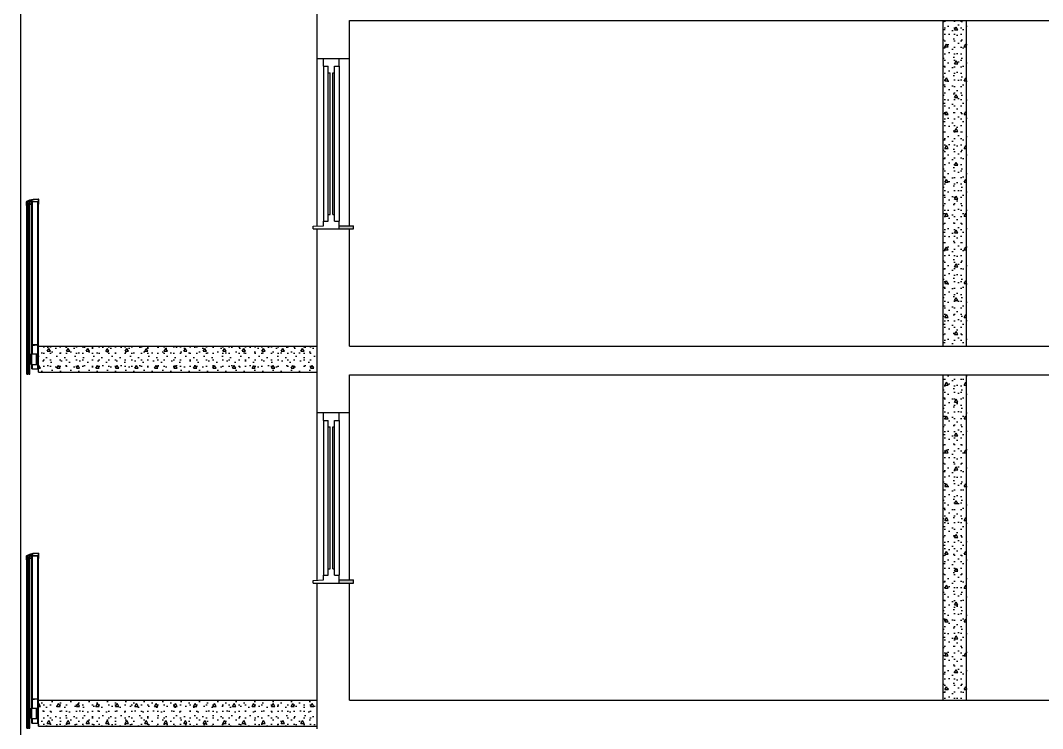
# Model space of a CAD drawing. Header units: millimetres. Extents: x 15 to 2176, y 3 to 641.
# Drawn here: x 1206.1 to 1363.3, y 307.3 to 416.1 of the extents above; entities that cross this region are included whole.
import ezdxf
from ezdxf.xclip import XClip

# ---------------------------------------------------------------- set-up
doc = ezdxf.new("R2010")
doc.units = ezdxf.units.MM
doc.header["$MEASUREMENT"] = 0
doc.header["$XCLIPFRAME"] = 0
doc.set_wipeout_variables(frame=1)
doc.linetypes.add('Wipeout_Contour', pattern=[1000, 0, -1000])
for name, color, linetype in [('A--------P-', 7, 'Continuous'), ('A-01SC-----', 7, 'Continuous'), ('A-01SC-----Ytterväggar2', 7, 'Continuous'), ('A-01SF-----', 7, 'Continuous'), ('A-01SJ-----', 1, 'Continuous'), ('A-27B------', 7, 'Continuous')]:
    doc.layers.add(name, color=color, linetype=linetype)
pattern_1 = [(0, (1499.748, 92.474), (0, 5.19615), [0.5, -2.5]), (0, (1501.248, 95.072), (0, 5.19615), [0.5, -2.5]), (60, (1499.748, 92.474), (-4.5, 2.598076), [0.5, -2.5]), (60, (1502.748, 92.474), (-4.5, 2.598076), [0.5, -2.5]), (120, (1500.248, 92.474), (4.5, 2.598076), [0.5, -2.5]), (120, (1503.248, 92.474), (4.5, 2.598076), [0.5, -2.5]), (0, (1499.7481, 92.9741), (0, 1), [0, -1, 0, -1.5]), (45, (1500.2481, 92.9741), (-0.7071068, 0.7071068), [0, -0.75, 0, -1.25])]

# ---------------------------------------------------------------- blocks, each defined once
blk = doc.blocks.new('Drawing_3_3', base_point=(1339.37, 329.56))
at = {"layer": 'A-01SC-----', "linetype": 'Continuous'}
for points in [[(1257.35, 384.07), (1257.35, 384.57), (1255.15, 384.57), (1255.15, 384.07)], [(1257.35, 329.67), (1257.35, 330.17), (1255.15, 330.17), (1255.15, 329.67)]]:
    blk.add_hatch(color=256, dxfattribs=at).paths.add_polyline_path(points)
at = {"layer": 'A-01SJ-----', "linetype": 'Continuous'}
for points in [[(1207.3, 362.27), (1207.43, 362.27), (1207.43, 387.77), (1207.3, 387.77)], [(1207.3, 307.87), (1207.43, 307.87), (1207.43, 333.37), (1207.3, 333.37)]]:
    blk.add_hatch(color=256, dxfattribs=at).paths.add_polyline_path(points)
h = blk.add_hatch(dxfattribs=at)
h.set_pattern_fill('BETONG__STD__0003', color=256, style=0, pattern_type=2)
h.set_pattern_definition(pattern_1)
h.paths.add_polyline_path([(1208.92, 362.07), (1251.75, 362.07), (1251.75, 366.07), (1208.92, 366.07)])
h = blk.add_hatch(dxfattribs=at)
h.set_pattern_fill('BETONG__STD__0003', color=256, style=0, pattern_type=2)
h.set_pattern_definition(pattern_1)
h.paths.add_polyline_path([(1208.92, 307.67), (1251.75, 307.67), (1251.75, 311.67), (1208.92, 311.67)])
at = {"layer": 'A-27B------', "linetype": 'Continuous'}
h = blk.add_hatch(dxfattribs=at)
h.set_pattern_fill('BETONG__STD__0003', color=256, style=0, pattern_type=2)
h.set_pattern_definition(pattern_1)
h.paths.add_polyline_path([(1348.01, 366.07), (1351.61, 366.07), (1351.61, 416.07), (1348.01, 416.07)])
h = blk.add_hatch(dxfattribs=at)
h.set_pattern_fill('BETONG__STD__0003', color=256, style=0, pattern_type=2)
h.set_pattern_definition(pattern_1)
h.paths.add_polyline_path([(1348.01, 311.67), (1351.61, 311.67), (1351.61, 361.67), (1348.01, 361.67)])
at = {"layer": 'A-01SC-----'}
for p, q in [((1251.75, 410.27), (1251.75, 416.07)), ((1256.75, 410.27), (1256.75, 416.07)), ((1251.75, 384.52), (1251.75, 410.27)), ((1251.75, 410.27), (1252.75, 410.27)), ((1252.75, 410.27), (1254.15, 410.27)), ((1252.75, 410.27), (1256.75, 410.27)), ((1254.15, 410.27), (1255.15, 410.27)), ((1256.75, 384.57), (1256.75, 410.27)), ((1251.15, 384.07), (1251.15, 384.49)), ((1251.15, 384.07), (1252.75, 384.07)), ((1251.75, 366.07), (1251.75, 384.07)), ((1251.75, 384.07), (1252.75, 384.07)), ((1252.75, 384.07), (1254.15, 384.07)), ((1252.75, 384.07), (1256.75, 384.07)), ((1254.15, 384.07), (1255.15, 384.07)), ((1255.15, 384.07), (1257.35, 384.07)), ((1256.75, 366.07), (1256.75, 384.07)), ((1257.35, 384.07), (1257.35, 384.57)), ((1251.75, 355.87), (1251.75, 361.67)), ((1256.75, 355.87), (1256.75, 361.67)), ((1251.75, 330.12), (1251.75, 355.87)), ((1251.75, 355.87), (1252.75, 355.87)), ((1252.75, 355.87), (1254.15, 355.87)), ((1252.75, 355.87), (1256.75, 355.87)), ((1254.15, 355.87), (1255.15, 355.87)), ((1256.75, 330.17), (1256.75, 355.87)), ((1251.15, 329.67), (1251.15, 330.09)), ((1257.35, 329.67), (1257.35, 330.17)), ((1251.15, 329.67), (1252.75, 329.67)), ((1251.75, 311.67), (1251.75, 329.67)), ((1251.75, 329.67), (1252.75, 329.67)), ((1252.75, 329.67), (1254.15, 329.67)), ((1252.75, 329.67), (1256.75, 329.67)), ((1254.15, 329.67), (1255.15, 329.67)), ((1255.15, 329.67), (1257.35, 329.67)), ((1256.75, 311.67), (1256.75, 329.67))]:
    blk.add_line(p, q, dxfattribs=at)
at = {"layer": 'A-01SC-----Ytterväggar2'}
for p, q in [((1206.15, 420.47), (1206.15, 366.07)), ((1206.15, 366.07), (1206.15, 311.67)), ((1206.15, 311.67), (1206.15, 257.27))]:
    blk.add_line(p, q, dxfattribs=at)
at = {"layer": 'A-01SF-----'}
for p, q in [((1251.75, 416.07), (1251.75, 420.47)), ((1256.75, 416.07), (1366.48, 416.07)), ((1251.75, 361.67), (1251.75, 366.07)), ((1256.75, 366.07), (1366.48, 366.07)), ((1256.75, 361.67), (1366.48, 361.67)), ((1251.75, 307.27), (1251.75, 311.67)), ((1256.75, 311.67), (1366.48, 311.67))]:
    blk.add_line(p, q, dxfattribs=at)
at = {"layer": 'A-01SJ-----'}
for p, q in [((1207.08, 388.24), (1207.13, 388.33)), ((1207.08, 387.67), (1207.08, 388.24)), ((1207.11, 388.26), (1207.12, 388.27)), ((1207.11, 388.23), (1207.11, 388.26)), ((1207.11, 388.23), (1207.13, 388.26)), ((1207.12, 388.27), (1207.12, 388.27)), ((1207.12, 388.27), (1207.15, 388.27)), ((1207.13, 388.33), (1207.61, 388.52)), ((1207.13, 388.26), (1207.15, 388.27)), ((1207.14, 388.23), (1207.15, 388.24)), ((1207.14, 387.61), (1207.14, 388.23)), ((1207.15, 388.24), (1207.15, 388.24)), ((1207.15, 388.24), (1207.21, 388.24)), ((1207.2, 388.32), (1207.21, 388.33)), ((1207.2, 388.31), (1207.2, 388.32)), ((1207.21, 388.31), (1207.2, 388.31)), ((1207.21, 388.33), (1207.89, 388.56)), ((1207.21, 388.31), (1207.86, 388.31)), ((1207.21, 388.24), (1207.21, 388.24)), ((1207.22, 388.23), (1207.22, 388.24)), ((1207.22, 387.99), (1207.22, 388.23)), ((1207.25, 388.23), (1207.26, 388.24)), ((1207.25, 388.02), (1207.25, 388.23)), ((1207.26, 388.24), (1207.26, 388.24)), ((1207.26, 388.24), (1207.27, 388.24)), ((1207.27, 388.27), (1207.46, 388.27)), ((1207.28, 388.27), (1207.27, 388.27)), ((1207.27, 388.24), (1207.28, 388.25)), ((1207.28, 388.26), (1207.28, 388.27)), ((1207.28, 388.25), (1207.28, 388.26)), ((1207.28, 388.25), (1207.28, 388.25)), ((1207.45, 388.27), (1207.46, 388.27)), ((1207.45, 388.26), (1207.45, 388.27)), ((1207.45, 388.25), (1207.45, 388.26)), ((1207.45, 388.25), (1207.45, 388.25)), ((1207.46, 388.24), (1207.45, 388.25)), ((1207.45, 388.25), (1207.46, 388.24)), ((1207.47, 388.23), (1207.47, 388.24)), ((1207.47, 388.02), (1207.47, 388.23)), ((1207.5, 388.23), (1207.51, 388.24)), ((1207.5, 387.99), (1207.5, 388.23)), ((1207.51, 388.24), (1207.51, 388.24)), ((1207.51, 388.24), (1207.57, 388.24)), ((1207.57, 388.27), (1207.85, 388.27)), ((1207.6, 388.26), (1207.57, 388.27)), ((1207.57, 388.24), (1207.57, 388.24)), ((1207.58, 388.23), (1207.58, 388.24)), ((1207.58, 387.61), (1207.58, 388.23)), ((1207.61, 388.23), (1207.6, 388.26)), ((1207.61, 388.52), (1208.11, 388.64)), ((1207.61, 387.61), (1207.61, 388.23)), ((1207.87, 388.27), (1207.85, 388.27)), ((1207.86, 388.31), (1207.88, 388.32)), ((1207.87, 388.25), (1207.87, 388.27)), ((1207.87, 387.92), (1207.87, 388.25)), ((1207.88, 388.43), (1207.89, 388.45)), ((1207.88, 388.33), (1207.88, 388.43)), ((1207.88, 388.32), (1207.88, 388.33)), ((1207.89, 388.56), (1208.62, 388.64)), ((1207.89, 388.45), (1207.9, 388.45)), ((1207.9, 388.45), (1207.97, 388.45)), ((1207.91, 388.26), (1207.91, 388.27)), ((1207.91, 388.27), (1207.92, 388.27)), ((1207.91, 388.27), (1207.94, 388.27)), ((1207.91, 366.31), (1207.91, 388.27)), ((1207.91, 387.91), (1207.91, 388.26)), ((1207.92, 388.41), (1207.93, 388.42)), ((1207.92, 388.32), (1207.92, 388.41)), ((1207.92, 388.41), (1207.92, 388.41)), ((1207.92, 388.31), (1207.92, 388.32)), ((1207.93, 388.31), (1207.92, 388.31)), ((1207.92, 388.27), (1208.91, 388.27)), ((1207.93, 388.42), (1207.97, 388.42)), ((1207.93, 388.31), (1208.92, 388.31)), ((1207.94, 388.27), (1207.99, 388.27)), ((1207.98, 388.45), (1207.97, 388.45)), ((1207.97, 388.42), (1207.98, 388.42)), ((1207.98, 388.44), (1207.98, 388.45)), ((1207.98, 388.43), (1207.98, 388.44)), ((1207.98, 388.42), (1207.98, 388.43)), ((1207.99, 388.27), (1208.83, 388.27)), ((1207.99, 366.31), (1207.99, 388.27)), ((1208.11, 388.64), (1208.62, 388.67)), ((1208.62, 388.67), (1208.92, 388.67)), ((1208.62, 388.64), (1208.9, 388.64)), ((1208.83, 388.27), (1208.89, 388.27)), ((1208.83, 366.31), (1208.83, 388.27)), ((1208.89, 388.27), (1208.91, 388.27)), ((1208.91, 388.63), (1208.9, 388.64)), ((1208.92, 388.62), (1208.91, 388.63)), ((1208.91, 388.27), (1208.91, 388.27)), ((1208.91, 366.31), (1208.91, 388.27)), ((1208.94, 388.66), (1208.92, 388.67)), ((1208.92, 388.31), (1208.92, 388.62)), ((1208.92, 388.26), (1208.92, 388.27)), ((1208.92, 387.87), (1208.92, 388.26)), ((1208.96, 388.63), (1208.94, 388.66)), ((1208.96, 387.88), (1208.96, 388.63)), ((1207.08, 387.66), (1207.08, 387.67)), ((1207.1, 387.66), (1207.08, 387.66)), ((1207.1, 387.66), (1207.11, 387.66)), ((1207.11, 387.66), (1207.11, 387.67)), ((1207.11, 387.61), (1207.11, 387.67)), ((1207.13, 387.59), (1207.11, 387.61)), ((1207.11, 387.57), (1207.13, 387.57)), ((1207.11, 362.47), (1207.11, 387.57)), ((1207.15, 387.57), (1207.13, 387.59)), ((1207.13, 387.57), (1207.15, 387.57)), ((1207.15, 387.61), (1207.14, 387.61)), ((1207.15, 387.6), (1207.15, 387.61)), ((1207.15, 387.6), (1207.21, 387.6)), ((1207.15, 387.57), (1207.27, 387.57)), ((1207.15, 362.47), (1207.15, 387.57)), ((1207.21, 387.6), (1207.22, 387.61)), ((1207.23, 387.99), (1207.22, 387.99)), ((1207.22, 387.85), (1207.23, 387.86)), ((1207.22, 387.61), (1207.22, 387.85)), ((1207.22, 387.61), (1207.22, 387.61)), ((1207.23, 387.98), (1207.23, 387.99)), ((1207.23, 387.99), (1207.27, 387.98)), ((1207.23, 387.86), (1207.27, 387.86)), ((1207.23, 387.86), (1207.23, 387.86)), ((1207.26, 388.02), (1207.25, 388.02)), ((1207.25, 387.82), (1207.26, 387.83)), ((1207.25, 387.61), (1207.25, 387.82)), ((1207.26, 387.61), (1207.25, 387.61)), ((1207.26, 388.01), (1207.26, 388.02)), ((1207.26, 388.01), (1207.46, 388.01)), ((1207.26, 387.83), (1207.26, 387.83)), ((1207.26, 387.83), (1207.46, 387.83)), ((1207.27, 387.6), (1207.26, 387.61)), ((1207.28, 387.98), (1207.27, 387.98)), ((1207.27, 387.86), (1207.28, 387.87)), ((1207.28, 387.6), (1207.27, 387.6)), ((1207.27, 387.57), (1207.28, 387.58)), ((1207.27, 387.57), (1207.28, 387.57)), ((1207.27, 362.47), (1207.27, 387.57)), ((1207.29, 387.97), (1207.28, 387.98)), ((1207.28, 387.87), (1207.29, 387.88)), ((1207.28, 387.59), (1207.28, 387.6)), ((1207.28, 387.58), (1207.28, 387.59)), ((1207.28, 387.58), (1207.28, 387.58)), ((1207.28, 387.57), (1207.28, 387.57)), ((1207.28, 387.57), (1207.3, 387.57)), ((1207.28, 362.47), (1207.28, 387.57)), ((1207.29, 387.96), (1207.29, 387.97)), ((1207.29, 387.89), (1207.29, 387.96)), ((1207.29, 387.88), (1207.29, 387.89)), ((1207.3, 387.77), (1207.43, 387.77)), ((1207.3, 362.27), (1207.3, 387.77)), ((1207.33, 387.93), (1207.34, 387.96)), ((1207.33, 387.93), (1207.33, 387.93)), ((1207.33, 387.92), (1207.33, 387.93)), ((1207.34, 387.89), (1207.33, 387.92)), ((1207.33, 387.92), (1207.33, 387.92)), ((1207.33, 387.92), (1207.33, 387.92)), ((1207.34, 387.96), (1207.38, 387.96)), ((1207.38, 387.89), (1207.34, 387.89)), ((1207.38, 387.96), (1207.38, 387.96)), ((1207.38, 387.96), (1207.38, 387.96)), ((1207.38, 387.96), (1207.38, 387.95)), ((1207.38, 387.95), (1207.39, 387.95)), ((1207.39, 387.9), (1207.38, 387.89)), ((1207.38, 387.89), (1207.38, 387.89)), ((1207.41, 387.95), (1207.39, 387.95)), ((1207.39, 387.89), (1207.41, 387.9)), ((1207.39, 387.89), (1207.39, 387.9)), ((1207.41, 387.95), (1207.42, 387.96)), ((1207.42, 387.89), (1207.41, 387.9)), ((1207.42, 387.97), (1207.43, 387.98)), ((1207.42, 387.96), (1207.42, 387.97)), ((1207.42, 387.88), (1207.42, 387.89)), ((1207.43, 387.87), (1207.42, 387.88)), ((1207.43, 387.98), (1207.43, 387.98)), ((1207.43, 387.98), (1207.49, 387.98)), ((1207.43, 387.86), (1207.43, 387.87)), ((1207.43, 387.86), (1207.49, 387.86)), ((1207.43, 362.27), (1207.43, 387.77)), ((1207.43, 387.57), (1207.45, 387.57)), ((1207.45, 387.6), (1207.46, 387.6)), ((1207.45, 387.59), (1207.45, 387.6)), ((1207.45, 387.58), (1207.45, 387.59)), ((1207.45, 387.58), (1207.45, 387.58)), ((1207.46, 387.57), (1207.45, 387.58)), ((1207.45, 387.58), (1207.57, 387.57)), ((1207.45, 387.57), (1207.45, 387.57)), ((1207.45, 387.57), (1207.46, 387.57)), ((1207.45, 362.47), (1207.45, 387.57)), ((1207.46, 388.01), (1207.47, 388.02)), ((1207.46, 387.83), (1207.46, 387.83)), ((1207.46, 387.6), (1207.47, 387.61)), ((1207.46, 387.6), (1207.46, 387.6)), ((1207.46, 362.47), (1207.46, 387.57)), ((1207.47, 388.02), (1207.47, 388.02)), ((1207.47, 387.82), (1207.47, 387.83)), ((1207.47, 387.61), (1207.47, 387.82)), ((1207.47, 387.61), (1207.47, 387.61)), ((1207.49, 387.98), (1207.5, 387.99)), ((1207.5, 387.86), (1207.49, 387.86)), ((1207.5, 387.99), (1207.5, 387.99)), ((1207.5, 387.85), (1207.5, 387.86)), ((1207.5, 387.61), (1207.5, 387.85)), ((1207.51, 387.61), (1207.5, 387.61)), ((1207.51, 387.6), (1207.51, 387.61)), ((1207.51, 387.6), (1207.57, 387.6)), ((1207.57, 387.6), (1207.58, 387.61)), ((1207.57, 387.57), (1207.6, 387.59)), ((1207.57, 387.57), (1207.6, 387.57)), ((1207.57, 362.47), (1207.57, 387.57)), ((1207.58, 387.61), (1207.58, 387.61)), ((1207.6, 387.59), (1207.61, 387.61)), ((1207.6, 387.57), (1207.61, 387.57)), ((1207.61, 362.47), (1207.61, 387.57)), ((1207.62, 387.9), (1207.63, 387.9)), ((1207.62, 387.88), (1207.62, 387.9)), ((1207.63, 387.88), (1207.62, 387.88)), ((1207.63, 387.91), (1207.86, 387.91)), ((1207.63, 387.9), (1207.63, 387.91)), ((1207.63, 387.87), (1207.63, 387.88)), ((1207.63, 387.88), (1207.87, 387.87)), ((1207.86, 387.91), (1207.87, 387.91)), ((1207.87, 387.91), (1207.87, 387.92)), ((1207.87, 387.87), (1207.9, 387.89)), ((1207.9, 387.89), (1207.91, 387.91)), ((1208.92, 387.87), (1208.95, 387.87)), ((1208.95, 387.87), (1208.95, 387.88)), ((1208.95, 387.88), (1208.96, 387.88)), ((1207.91, 366.27), (1207.89, 366.27)), ((1207.89, 366.27), (1207.91, 366.27)), ((1207.91, 366.31), (1208.91, 366.31)), ((1207.91, 366.27), (1207.91, 366.31)), ((1207.91, 366.25), (1207.91, 366.27)), ((1207.91, 366.22), (1207.91, 366.25)), ((1207.91, 366.22), (1207.92, 366.23)), ((1207.91, 364.87), (1207.91, 366.22)), ((1207.92, 366.23), (1207.92, 366.23)), ((1207.92, 366.23), (1208.3, 366.23)), ((1207.99, 364.87), (1207.99, 366.23)), ((1208.3, 366.27), (1208.87, 366.27)), ((1208.31, 366.27), (1208.3, 366.27)), ((1208.3, 366.23), (1208.3, 366.23)), ((1208.3, 366.23), (1208.3, 366.23)), ((1208.3, 366.23), (1208.3, 366.23)), ((1208.3, 366.23), (1208.31, 366.23)), ((1208.31, 366.26), (1208.31, 366.27)), ((1208.31, 366.23), (1208.31, 366.26)), ((1208.31, 366.23), (1208.31, 366.23)), ((1208.31, 366.23), (1208.31, 366.23)), ((1208.83, 364.87), (1208.83, 366.27)), ((1208.87, 365.81), (1208.87, 366.27)), ((1208.91, 365.81), (1208.91, 366.31)), ((1207.79, 364.87), (1207.82, 364.87)), ((1207.79, 363.27), (1207.79, 364.87)), ((1207.82, 364.87), (1207.89, 364.87)), ((1207.89, 364.87), (1208.63, 364.87)), ((1207.89, 363.27), (1207.89, 364.87)), ((1208.63, 364.87), (1208.68, 364.87)), ((1208.63, 363.27), (1208.63, 364.87)), ((1208.68, 364.87), (1208.69, 364.87)), ((1208.69, 364.87), (1208.71, 364.87)), ((1208.69, 363.27), (1208.69, 364.87)), ((1208.71, 364.87), (1208.75, 364.87)), ((1208.75, 364.87), (1208.85, 364.87)), ((1208.75, 363.27), (1208.75, 364.87)), ((1208.85, 364.87), (1208.87, 364.87)), ((1208.85, 363.27), (1208.85, 364.87)), ((1208.87, 365.81), (1208.91, 365.81)), ((1208.87, 364.87), (1208.87, 364.87)), ((1208.87, 363.27), (1208.87, 364.87)), ((1208.91, 362.57), (1208.91, 365.81)), ((1208.92, 366.07), (1251.75, 366.07)), ((1208.92, 362.07), (1208.92, 366.07)), ((1251.75, 362.07), (1251.75, 366.07)), ((1207.79, 363.27), (1207.82, 363.27)), ((1207.82, 363.27), (1207.89, 363.27)), ((1207.89, 363.27), (1208.63, 363.27)), ((1207.91, 362.57), (1207.91, 363.27)), ((1207.99, 362.57), (1207.99, 363.27)), ((1208.63, 363.27), (1208.68, 363.27)), ((1208.68, 363.27), (1208.69, 363.27)), ((1208.69, 363.27), (1208.71, 363.27)), ((1208.71, 363.27), (1208.75, 363.27)), ((1208.75, 363.27), (1208.85, 363.27)), ((1208.83, 362.57), (1208.83, 363.27)), ((1208.85, 363.27), (1208.87, 363.27)), ((1208.87, 363.27), (1208.87, 363.27)), ((1207.11, 362.47), (1207.13, 362.47)), ((1207.11, 362.43), (1207.13, 362.46)), ((1207.11, 361.87), (1207.11, 362.43)), ((1207.11, 361.81), (1207.11, 361.87)), ((1207.13, 361.79), (1207.11, 361.81)), ((1207.13, 362.46), (1207.15, 362.47)), ((1207.13, 362.47), (1207.15, 362.47)), ((1207.15, 361.77), (1207.13, 361.79)), ((1207.14, 362.43), (1207.15, 362.44)), ((1207.14, 361.81), (1207.14, 362.43)), ((1207.15, 361.81), (1207.14, 361.81)), ((1207.15, 362.47), (1207.27, 362.47)), ((1207.15, 362.44), (1207.15, 362.44)), ((1207.15, 362.44), (1207.21, 362.44)), ((1207.15, 361.8), (1207.15, 361.81)), ((1207.15, 361.8), (1207.21, 361.8)), ((1207.15, 361.77), (1207.27, 361.77)), ((1207.21, 362.44), (1207.21, 362.44)), ((1207.21, 361.8), (1207.22, 361.81)), ((1207.22, 362.43), (1207.22, 362.44)), ((1207.22, 362.19), (1207.22, 362.43)), ((1207.23, 362.19), (1207.22, 362.19)), ((1207.22, 362.05), (1207.23, 362.06)), ((1207.22, 361.81), (1207.22, 362.05)), ((1207.22, 361.81), (1207.22, 361.81)), ((1207.23, 362.18), (1207.23, 362.19)), ((1207.23, 362.19), (1207.27, 362.18)), ((1207.23, 362.06), (1207.27, 362.06)), ((1207.23, 362.06), (1207.23, 362.06)), ((1207.25, 362.43), (1207.26, 362.44)), ((1207.25, 362.22), (1207.25, 362.43)), ((1207.26, 362.22), (1207.25, 362.22)), ((1207.25, 362.02), (1207.26, 362.03)), ((1207.25, 361.81), (1207.25, 362.02)), ((1207.26, 361.81), (1207.25, 361.81)), ((1207.26, 362.44), (1207.26, 362.44)), ((1207.26, 362.44), (1207.27, 362.44)), ((1207.26, 362.21), (1207.26, 362.22)), ((1207.26, 362.21), (1207.46, 362.21)), ((1207.26, 362.03), (1207.26, 362.03)), ((1207.26, 362.03), (1207.46, 362.03)), ((1207.27, 361.8), (1207.26, 361.81)), ((1207.28, 362.47), (1207.27, 362.47)), ((1207.27, 362.47), (1207.28, 362.47)), ((1207.27, 362.44), (1207.28, 362.45)), ((1207.28, 362.18), (1207.27, 362.18)), ((1207.27, 362.06), (1207.28, 362.07)), ((1207.28, 361.8), (1207.27, 361.8)), ((1207.27, 361.77), (1207.28, 361.78)), ((1207.28, 362.46), (1207.28, 362.47)), ((1207.28, 362.47), (1207.28, 362.47)), ((1207.28, 362.47), (1207.3, 362.47)), ((1207.28, 362.45), (1207.28, 362.46)), ((1207.28, 362.45), (1207.28, 362.45)), ((1207.29, 362.17), (1207.28, 362.18)), ((1207.28, 362.07), (1207.29, 362.08)), ((1207.28, 361.79), (1207.28, 361.8)), ((1207.28, 361.78), (1207.28, 361.78)), ((1207.29, 362.16), (1207.29, 362.17)), ((1207.29, 362.09), (1207.29, 362.16)), ((1207.29, 362.08), (1207.29, 362.09)), ((1207.3, 362.27), (1207.43, 362.27)), ((1207.33, 362.13), (1207.34, 362.16)), ((1207.33, 362.12), (1207.33, 362.13)), ((1207.33, 362.13), (1207.33, 362.13)), ((1207.34, 362.09), (1207.33, 362.12)), ((1207.33, 362.12), (1207.33, 362.12)), ((1207.33, 362.12), (1207.33, 362.12)), ((1207.34, 362.16), (1207.38, 362.16)), ((1207.38, 362.09), (1207.34, 362.09)), ((1207.38, 362.16), (1207.38, 362.16)), ((1207.38, 362.16), (1207.38, 362.16)), ((1207.38, 362.16), (1207.38, 362.15)), ((1207.38, 362.15), (1207.39, 362.15)), ((1207.39, 362.1), (1207.38, 362.09)), ((1207.38, 362.09), (1207.38, 362.09)), ((1207.41, 362.15), (1207.39, 362.15)), ((1207.39, 362.09), (1207.41, 362.1)), ((1207.39, 362.09), (1207.39, 362.1)), ((1207.41, 362.15), (1207.42, 362.16)), ((1207.42, 362.09), (1207.41, 362.1)), ((1207.42, 362.17), (1207.43, 362.18)), ((1207.42, 362.16), (1207.42, 362.17)), ((1207.42, 362.08), (1207.42, 362.09)), ((1207.43, 362.07), (1207.42, 362.08)), ((1207.43, 362.47), (1207.45, 362.47)), ((1207.43, 362.18), (1207.43, 362.18)), ((1207.43, 362.18), (1207.49, 362.18)), ((1207.43, 362.06), (1207.43, 362.07)), ((1207.43, 362.06), (1207.49, 362.06)), ((1207.45, 362.47), (1207.46, 362.47)), ((1207.45, 362.46), (1207.45, 362.47)), ((1207.45, 362.47), (1207.45, 362.47)), ((1207.45, 362.47), (1207.46, 362.47)), ((1207.45, 362.45), (1207.45, 362.46)), ((1207.45, 362.45), (1207.45, 362.45)), ((1207.46, 362.44), (1207.45, 362.45)), ((1207.45, 362.45), (1207.46, 362.44)), ((1207.45, 361.8), (1207.46, 361.8)), ((1207.45, 361.79), (1207.45, 361.8)), ((1207.45, 361.78), (1207.45, 361.78)), ((1207.46, 361.77), (1207.45, 361.78)), ((1207.45, 361.78), (1207.57, 361.77)), ((1207.46, 362.47), (1207.57, 362.47)), ((1207.46, 362.21), (1207.47, 362.22)), ((1207.46, 362.03), (1207.46, 362.03)), ((1207.46, 361.8), (1207.47, 361.81)), ((1207.46, 361.8), (1207.46, 361.8)), ((1207.47, 362.43), (1207.47, 362.44)), ((1207.47, 362.22), (1207.47, 362.43)), ((1207.47, 362.22), (1207.47, 362.22)), ((1207.47, 362.02), (1207.47, 362.03)), ((1207.47, 361.81), (1207.47, 362.02)), ((1207.47, 361.81), (1207.47, 361.81)), ((1207.49, 362.18), (1207.5, 362.19)), ((1207.5, 362.06), (1207.49, 362.06)), ((1207.5, 362.43), (1207.51, 362.44)), ((1207.5, 362.19), (1207.5, 362.43)), ((1207.5, 362.19), (1207.5, 362.19)), ((1207.5, 362.05), (1207.5, 362.06)), ((1207.5, 361.81), (1207.5, 362.05)), ((1207.51, 361.81), (1207.5, 361.81)), ((1207.51, 362.44), (1207.51, 362.44)), ((1207.51, 362.44), (1207.57, 362.44)), ((1207.51, 361.8), (1207.51, 361.81)), ((1207.51, 361.8), (1207.57, 361.8)), ((1207.6, 362.46), (1207.57, 362.47)), ((1207.57, 362.47), (1207.6, 362.47)), ((1207.58, 362.44), (1207.57, 362.44)), ((1207.57, 361.8), (1207.58, 361.81)), ((1207.57, 361.77), (1207.6, 361.79)), ((1207.58, 362.43), (1207.58, 362.44)), ((1207.58, 361.81), (1207.58, 362.43)), ((1207.58, 361.81), (1207.58, 361.81)), ((1207.6, 362.47), (1207.61, 362.47)), ((1207.61, 362.43), (1207.6, 362.46)), ((1207.6, 361.79), (1207.61, 361.81)), ((1207.61, 361.81), (1207.61, 362.43)), ((1207.91, 362.57), (1207.94, 362.57)), ((1207.94, 362.57), (1207.99, 362.57)), ((1207.99, 362.57), (1208.83, 362.57)), ((1208.83, 362.57), (1208.89, 362.57)), ((1208.89, 362.57), (1208.91, 362.57)), ((1208.92, 362.07), (1251.75, 362.07)), ((1207.08, 333.84), (1207.13, 333.93)), ((1207.08, 333.27), (1207.08, 333.84)), ((1207.08, 333.26), (1207.08, 333.27)), ((1207.1, 333.26), (1207.08, 333.26)), ((1207.1, 333.26), (1207.11, 333.26)), ((1207.11, 333.86), (1207.12, 333.87)), ((1207.11, 333.83), (1207.11, 333.86)), ((1207.11, 333.83), (1207.13, 333.86)), ((1207.11, 333.26), (1207.11, 333.27)), ((1207.11, 333.21), (1207.11, 333.27)), ((1207.13, 333.19), (1207.11, 333.21)), ((1207.11, 333.17), (1207.13, 333.17)), ((1207.11, 308.07), (1207.11, 333.17)), ((1207.12, 333.87), (1207.12, 333.87)), ((1207.12, 333.87), (1207.15, 333.87)), ((1207.13, 333.93), (1207.61, 334.12)), ((1207.13, 333.86), (1207.15, 333.87)), ((1207.15, 333.17), (1207.13, 333.19)), ((1207.13, 333.17), (1207.15, 333.17)), ((1207.14, 333.83), (1207.15, 333.84)), ((1207.14, 333.21), (1207.14, 333.83)), ((1207.15, 333.21), (1207.14, 333.21)), ((1207.15, 333.84), (1207.15, 333.84)), ((1207.15, 333.84), (1207.21, 333.84)), ((1207.15, 333.2), (1207.15, 333.21)), ((1207.15, 333.2), (1207.21, 333.2)), ((1207.15, 333.17), (1207.27, 333.17)), ((1207.15, 308.07), (1207.15, 333.17)), ((1207.2, 333.92), (1207.21, 333.93)), ((1207.2, 333.91), (1207.2, 333.92)), ((1207.21, 333.91), (1207.2, 333.91)), ((1207.21, 333.93), (1207.89, 334.16)), ((1207.21, 333.91), (1207.86, 333.91)), ((1207.21, 333.84), (1207.21, 333.84)), ((1207.21, 333.2), (1207.22, 333.21)), ((1207.22, 333.83), (1207.22, 333.84)), ((1207.22, 333.59), (1207.22, 333.83)), ((1207.23, 333.59), (1207.22, 333.59)), ((1207.22, 333.45), (1207.23, 333.46)), ((1207.22, 333.21), (1207.22, 333.45)), ((1207.22, 333.21), (1207.22, 333.21)), ((1207.23, 333.58), (1207.23, 333.59)), ((1207.23, 333.59), (1207.27, 333.58)), ((1207.23, 333.46), (1207.27, 333.46)), ((1207.23, 333.46), (1207.23, 333.46)), ((1207.25, 333.83), (1207.26, 333.84)), ((1207.25, 333.62), (1207.25, 333.83)), ((1207.26, 333.62), (1207.25, 333.62)), ((1207.25, 333.42), (1207.26, 333.43)), ((1207.25, 333.21), (1207.25, 333.42)), ((1207.26, 333.21), (1207.25, 333.21)), ((1207.26, 333.84), (1207.26, 333.84)), ((1207.26, 333.84), (1207.27, 333.84)), ((1207.26, 333.61), (1207.26, 333.62)), ((1207.26, 333.61), (1207.46, 333.61)), ((1207.26, 333.43), (1207.26, 333.43)), ((1207.26, 333.43), (1207.46, 333.43)), ((1207.27, 333.2), (1207.26, 333.21)), ((1207.27, 333.87), (1207.46, 333.87)), ((1207.28, 333.87), (1207.27, 333.87)), ((1207.27, 333.84), (1207.28, 333.85)), ((1207.28, 333.58), (1207.27, 333.58)), ((1207.27, 333.46), (1207.28, 333.47)), ((1207.28, 333.2), (1207.27, 333.2)), ((1207.27, 333.17), (1207.28, 333.18)), ((1207.27, 333.17), (1207.28, 333.17)), ((1207.27, 308.07), (1207.27, 333.17)), ((1207.28, 333.86), (1207.28, 333.87)), ((1207.28, 333.85), (1207.28, 333.86)), ((1207.28, 333.85), (1207.28, 333.85)), ((1207.29, 333.57), (1207.28, 333.58)), ((1207.28, 333.47), (1207.29, 333.48)), ((1207.28, 333.19), (1207.28, 333.2)), ((1207.28, 333.18), (1207.28, 333.19)), ((1207.28, 333.18), (1207.28, 333.18)), ((1207.28, 333.17), (1207.28, 333.17)), ((1207.28, 333.17), (1207.3, 333.17)), ((1207.28, 308.07), (1207.28, 333.17)), ((1207.29, 333.56), (1207.29, 333.57)), ((1207.29, 333.49), (1207.29, 333.56)), ((1207.29, 333.48), (1207.29, 333.49)), ((1207.3, 333.37), (1207.43, 333.37)), ((1207.3, 307.87), (1207.3, 333.37)), ((1207.33, 333.53), (1207.34, 333.56)), ((1207.33, 333.53), (1207.33, 333.53)), ((1207.33, 333.52), (1207.33, 333.53)), ((1207.34, 333.49), (1207.33, 333.52)), ((1207.33, 333.52), (1207.33, 333.52)), ((1207.33, 333.52), (1207.33, 333.52)), ((1207.34, 333.56), (1207.38, 333.56)), ((1207.38, 333.49), (1207.34, 333.49)), ((1207.38, 333.56), (1207.38, 333.56)), ((1207.38, 333.56), (1207.38, 333.56)), ((1207.38, 333.56), (1207.38, 333.55)), ((1207.38, 333.55), (1207.39, 333.55)), ((1207.39, 333.5), (1207.38, 333.49)), ((1207.38, 333.49), (1207.38, 333.49)), ((1207.41, 333.55), (1207.39, 333.55)), ((1207.39, 333.49), (1207.41, 333.5)), ((1207.39, 333.49), (1207.39, 333.5)), ((1207.41, 333.55), (1207.42, 333.56)), ((1207.42, 333.49), (1207.41, 333.5)), ((1207.42, 333.57), (1207.43, 333.58)), ((1207.42, 333.56), (1207.42, 333.57)), ((1207.42, 333.48), (1207.42, 333.49)), ((1207.43, 333.47), (1207.42, 333.48)), ((1207.43, 333.58), (1207.43, 333.58)), ((1207.43, 333.58), (1207.49, 333.58)), ((1207.43, 333.46), (1207.43, 333.47)), ((1207.43, 333.46), (1207.49, 333.46)), ((1207.43, 307.87), (1207.43, 333.37)), ((1207.43, 333.17), (1207.45, 333.17)), ((1207.45, 333.87), (1207.46, 333.87)), ((1207.45, 333.86), (1207.45, 333.87)), ((1207.45, 333.85), (1207.45, 333.86)), ((1207.45, 333.85), (1207.45, 333.85)), ((1207.46, 333.84), (1207.45, 333.85)), ((1207.45, 333.85), (1207.46, 333.84)), ((1207.45, 333.2), (1207.46, 333.2)), ((1207.45, 333.19), (1207.45, 333.2)), ((1207.45, 333.18), (1207.45, 333.19)), ((1207.45, 333.18), (1207.45, 333.18)), ((1207.46, 333.17), (1207.45, 333.18)), ((1207.45, 333.18), (1207.57, 333.17)), ((1207.45, 333.17), (1207.45, 333.17)), ((1207.45, 333.17), (1207.46, 333.17)), ((1207.45, 308.07), (1207.45, 333.17)), ((1207.46, 333.61), (1207.47, 333.62)), ((1207.46, 333.43), (1207.46, 333.43)), ((1207.46, 333.2), (1207.47, 333.21)), ((1207.46, 333.2), (1207.46, 333.2)), ((1207.46, 308.07), (1207.46, 333.17)), ((1207.47, 333.83), (1207.47, 333.84)), ((1207.47, 333.62), (1207.47, 333.83)), ((1207.47, 333.62), (1207.47, 333.62)), ((1207.47, 333.42), (1207.47, 333.43)), ((1207.47, 333.21), (1207.47, 333.42)), ((1207.47, 333.21), (1207.47, 333.21)), ((1207.49, 333.58), (1207.5, 333.59)), ((1207.5, 333.46), (1207.49, 333.46)), ((1207.5, 333.83), (1207.51, 333.84)), ((1207.5, 333.59), (1207.5, 333.83)), ((1207.5, 333.59), (1207.5, 333.59)), ((1207.5, 333.45), (1207.5, 333.46)), ((1207.5, 333.21), (1207.5, 333.45)), ((1207.51, 333.21), (1207.5, 333.21)), ((1207.51, 333.84), (1207.51, 333.84)), ((1207.51, 333.84), (1207.57, 333.84)), ((1207.51, 333.2), (1207.51, 333.21)), ((1207.51, 333.2), (1207.57, 333.2)), ((1207.57, 333.87), (1207.85, 333.87)), ((1207.6, 333.86), (1207.57, 333.87)), ((1207.57, 333.84), (1207.57, 333.84)), ((1207.57, 333.2), (1207.58, 333.21)), ((1207.57, 333.17), (1207.6, 333.19)), ((1207.57, 333.17), (1207.6, 333.17)), ((1207.57, 308.07), (1207.57, 333.17)), ((1207.58, 333.83), (1207.58, 333.84)), ((1207.58, 333.21), (1207.58, 333.83)), ((1207.58, 333.21), (1207.58, 333.21)), ((1207.61, 333.83), (1207.6, 333.86)), ((1207.6, 333.19), (1207.61, 333.21)), ((1207.6, 333.17), (1207.61, 333.17)), ((1207.61, 334.12), (1208.11, 334.24)), ((1207.61, 333.21), (1207.61, 333.83)), ((1207.61, 308.07), (1207.61, 333.17)), ((1207.62, 333.5), (1207.63, 333.5)), ((1207.62, 333.48), (1207.62, 333.5)), ((1207.63, 333.48), (1207.62, 333.48)), ((1207.63, 333.51), (1207.86, 333.51)), ((1207.63, 333.5), (1207.63, 333.51)), ((1207.63, 333.47), (1207.63, 333.48)), ((1207.63, 333.48), (1207.87, 333.47)), ((1207.87, 333.87), (1207.85, 333.87)), ((1207.86, 333.91), (1207.88, 333.92)), ((1207.86, 333.51), (1207.87, 333.51)), ((1207.87, 333.85), (1207.87, 333.87)), ((1207.87, 333.52), (1207.87, 333.85)), ((1207.87, 333.51), (1207.87, 333.52)), ((1207.87, 333.47), (1207.9, 333.49)), ((1207.88, 334.03), (1207.89, 334.05)), ((1207.88, 333.93), (1207.88, 334.03)), ((1207.88, 333.92), (1207.88, 333.93)), ((1207.89, 334.16), (1208.62, 334.24)), ((1207.89, 334.05), (1207.9, 334.05)), ((1207.9, 334.05), (1207.97, 334.05)), ((1207.9, 333.49), (1207.91, 333.51)), ((1207.91, 333.86), (1207.91, 333.87)), ((1207.91, 333.87), (1207.92, 333.87)), ((1207.91, 333.87), (1207.94, 333.87)), ((1207.91, 311.91), (1207.91, 333.87)), ((1207.91, 333.51), (1207.91, 333.86)), ((1207.92, 334.01), (1207.93, 334.02)), ((1207.92, 333.92), (1207.92, 334.01)), ((1207.92, 334.01), (1207.92, 334.01)), ((1207.92, 333.91), (1207.92, 333.92)), ((1207.93, 333.91), (1207.92, 333.91)), ((1207.92, 333.87), (1208.91, 333.87)), ((1207.93, 334.02), (1207.97, 334.02)), ((1207.93, 333.91), (1208.92, 333.91)), ((1207.94, 333.87), (1207.99, 333.87)), ((1207.98, 334.05), (1207.97, 334.05)), ((1207.97, 334.02), (1207.98, 334.02)), ((1207.98, 334.04), (1207.98, 334.05)), ((1207.98, 334.03), (1207.98, 334.04)), ((1207.98, 334.02), (1207.98, 334.03)), ((1207.99, 333.87), (1208.83, 333.87)), ((1207.99, 311.91), (1207.99, 333.87)), ((1208.11, 334.24), (1208.62, 334.27)), ((1208.62, 334.27), (1208.92, 334.27)), ((1208.62, 334.24), (1208.9, 334.24)), ((1208.83, 333.87), (1208.89, 333.87)), ((1208.83, 311.91), (1208.83, 333.87)), ((1208.89, 333.87), (1208.91, 333.87)), ((1208.91, 334.23), (1208.9, 334.24)), ((1208.92, 334.22), (1208.91, 334.23)), ((1208.91, 333.87), (1208.91, 333.87)), ((1208.91, 311.91), (1208.91, 333.87)), ((1208.94, 334.26), (1208.92, 334.27)), ((1208.92, 333.91), (1208.92, 334.22)), ((1208.92, 333.86), (1208.92, 333.87)), ((1208.92, 333.47), (1208.92, 333.86)), ((1208.92, 333.47), (1208.95, 333.47)), ((1208.96, 334.23), (1208.94, 334.26)), ((1208.95, 333.47), (1208.95, 333.48)), ((1208.95, 333.48), (1208.96, 333.48)), ((1208.96, 333.48), (1208.96, 334.23)), ((1207.91, 311.87), (1207.89, 311.87)), ((1207.89, 311.87), (1207.91, 311.87)), ((1207.91, 311.91), (1208.91, 311.91)), ((1207.91, 311.87), (1207.91, 311.91)), ((1207.91, 311.85), (1207.91, 311.87)), ((1207.91, 311.82), (1207.91, 311.85)), ((1207.91, 311.82), (1207.92, 311.83)), ((1207.91, 310.47), (1207.91, 311.82)), ((1207.92, 311.83), (1207.92, 311.83)), ((1207.92, 311.83), (1208.3, 311.83)), ((1207.99, 310.47), (1207.99, 311.83)), ((1208.3, 311.87), (1208.87, 311.87)), ((1208.31, 311.87), (1208.3, 311.87)), ((1208.3, 311.83), (1208.3, 311.83)), ((1208.3, 311.83), (1208.3, 311.83)), ((1208.3, 311.83), (1208.3, 311.83)), ((1208.3, 311.83), (1208.31, 311.83)), ((1208.31, 311.86), (1208.31, 311.87)), ((1208.31, 311.83), (1208.31, 311.86)), ((1208.31, 311.83), (1208.31, 311.83)), ((1208.31, 311.83), (1208.31, 311.83)), ((1208.83, 310.47), (1208.83, 311.87)), ((1208.87, 311.41), (1208.87, 311.87)), ((1208.87, 311.41), (1208.91, 311.41)), ((1208.91, 311.41), (1208.91, 311.91)), ((1208.91, 308.17), (1208.91, 311.41)), ((1208.92, 311.67), (1251.75, 311.67)), ((1208.92, 307.67), (1208.92, 311.67)), ((1251.75, 307.67), (1251.75, 311.67)), ((1207.79, 310.47), (1207.82, 310.47)), ((1207.79, 308.87), (1207.79, 310.47)), ((1207.82, 310.47), (1207.89, 310.47)), ((1207.89, 310.47), (1208.63, 310.47)), ((1207.89, 308.87), (1207.89, 310.47)), ((1208.63, 310.47), (1208.68, 310.47)), ((1208.63, 308.87), (1208.63, 310.47)), ((1208.68, 310.47), (1208.69, 310.47)), ((1208.69, 310.47), (1208.71, 310.47)), ((1208.69, 308.87), (1208.69, 310.47)), ((1208.71, 310.47), (1208.75, 310.47)), ((1208.75, 310.47), (1208.85, 310.47)), ((1208.75, 308.87), (1208.75, 310.47)), ((1208.85, 310.47), (1208.87, 310.47)), ((1208.85, 308.87), (1208.85, 310.47)), ((1208.87, 310.47), (1208.87, 310.47)), ((1208.87, 308.87), (1208.87, 310.47)), ((1207.11, 308.07), (1207.13, 308.07)), ((1207.11, 308.03), (1207.13, 308.06)), ((1207.11, 307.47), (1207.11, 308.03)), ((1207.13, 308.06), (1207.15, 308.07)), ((1207.13, 308.07), (1207.15, 308.07)), ((1207.14, 308.03), (1207.15, 308.04)), ((1207.14, 307.41), (1207.14, 308.03)), ((1207.15, 308.07), (1207.27, 308.07)), ((1207.15, 308.04), (1207.15, 308.04)), ((1207.15, 308.04), (1207.21, 308.04)), ((1207.21, 308.04), (1207.21, 308.04)), ((1207.22, 308.03), (1207.22, 308.04)), ((1207.22, 307.79), (1207.22, 308.03)), ((1207.25, 308.03), (1207.26, 308.04)), ((1207.25, 307.82), (1207.25, 308.03)), ((1207.26, 308.04), (1207.26, 308.04)), ((1207.26, 308.04), (1207.27, 308.04)), ((1207.28, 308.07), (1207.27, 308.07)), ((1207.27, 308.07), (1207.28, 308.07)), ((1207.27, 308.04), (1207.28, 308.05)), ((1207.28, 308.06), (1207.28, 308.07)), ((1207.28, 308.07), (1207.28, 308.07)), ((1207.28, 308.07), (1207.3, 308.07)), ((1207.28, 308.05), (1207.28, 308.06)), ((1207.28, 308.05), (1207.28, 308.05)), ((1207.43, 308.07), (1207.45, 308.07)), ((1207.45, 308.07), (1207.46, 308.07)), ((1207.45, 308.06), (1207.45, 308.07)), ((1207.45, 308.07), (1207.45, 308.07)), ((1207.45, 308.07), (1207.46, 308.07)), ((1207.45, 308.05), (1207.45, 308.06)), ((1207.45, 308.05), (1207.45, 308.05)), ((1207.46, 308.04), (1207.45, 308.05)), ((1207.45, 308.05), (1207.46, 308.04)), ((1207.46, 308.07), (1207.57, 308.07)), ((1207.47, 308.03), (1207.47, 308.04)), ((1207.47, 307.82), (1207.47, 308.03)), ((1207.5, 308.03), (1207.51, 308.04)), ((1207.5, 307.79), (1207.5, 308.03)), ((1207.51, 308.04), (1207.51, 308.04)), ((1207.51, 308.04), (1207.57, 308.04)), ((1207.6, 308.06), (1207.57, 308.07)), ((1207.57, 308.07), (1207.6, 308.07)), ((1207.58, 308.04), (1207.57, 308.04)), ((1207.58, 308.03), (1207.58, 308.04)), ((1207.58, 307.41), (1207.58, 308.03)), ((1207.6, 308.07), (1207.61, 308.07)), ((1207.61, 308.03), (1207.6, 308.06)), ((1207.61, 307.41), (1207.61, 308.03)), ((1207.79, 308.87), (1207.82, 308.87)), ((1207.82, 308.87), (1207.89, 308.87)), ((1207.89, 308.87), (1208.63, 308.87)), ((1207.91, 308.17), (1207.91, 308.87)), ((1207.91, 308.17), (1207.94, 308.17)), ((1207.94, 308.17), (1207.99, 308.17)), ((1207.99, 308.17), (1207.99, 308.87)), ((1207.99, 308.17), (1208.83, 308.17)), ((1208.63, 308.87), (1208.68, 308.87)), ((1208.68, 308.87), (1208.69, 308.87)), ((1208.69, 308.87), (1208.71, 308.87)), ((1208.71, 308.87), (1208.75, 308.87)), ((1208.75, 308.87), (1208.85, 308.87)), ((1208.83, 308.17), (1208.83, 308.87)), ((1208.83, 308.17), (1208.89, 308.17)), ((1208.85, 308.87), (1208.87, 308.87)), ((1208.87, 308.87), (1208.87, 308.87)), ((1208.89, 308.17), (1208.91, 308.17)), ((1207.11, 307.41), (1207.11, 307.47)), ((1207.13, 307.39), (1207.11, 307.41)), ((1207.15, 307.37), (1207.13, 307.39)), ((1207.15, 307.41), (1207.14, 307.41)), ((1207.15, 307.4), (1207.15, 307.41)), ((1207.15, 307.4), (1207.21, 307.4)), ((1207.15, 307.37), (1207.27, 307.37)), ((1207.21, 307.4), (1207.22, 307.41)), ((1207.23, 307.79), (1207.22, 307.79)), ((1207.22, 307.65), (1207.23, 307.66)), ((1207.22, 307.41), (1207.22, 307.65)), ((1207.22, 307.41), (1207.22, 307.41)), ((1207.23, 307.78), (1207.23, 307.79)), ((1207.23, 307.79), (1207.27, 307.78)), ((1207.23, 307.66), (1207.27, 307.66)), ((1207.23, 307.66), (1207.23, 307.66)), ((1207.26, 307.82), (1207.25, 307.82)), ((1207.25, 307.62), (1207.26, 307.63)), ((1207.25, 307.41), (1207.25, 307.62)), ((1207.26, 307.41), (1207.25, 307.41)), ((1207.26, 307.81), (1207.26, 307.82)), ((1207.26, 307.81), (1207.46, 307.81)), ((1207.26, 307.63), (1207.26, 307.63)), ((1207.26, 307.63), (1207.46, 307.63)), ((1207.27, 307.4), (1207.26, 307.41)), ((1207.28, 307.78), (1207.27, 307.78)), ((1207.27, 307.66), (1207.28, 307.67)), ((1207.28, 307.4), (1207.27, 307.4)), ((1207.27, 307.37), (1207.28, 307.38)), ((1207.29, 307.77), (1207.28, 307.78)), ((1207.28, 307.67), (1207.29, 307.68)), ((1207.28, 307.39), (1207.28, 307.4)), ((1207.28, 307.38), (1207.28, 307.39)), ((1207.28, 307.38), (1207.28, 307.38)), ((1207.29, 307.76), (1207.29, 307.77)), ((1207.29, 307.69), (1207.29, 307.76)), ((1207.29, 307.68), (1207.29, 307.69)), ((1207.3, 307.87), (1207.43, 307.87)), ((1207.33, 307.73), (1207.34, 307.76)), ((1207.33, 307.72), (1207.33, 307.73)), ((1207.33, 307.73), (1207.33, 307.73)), ((1207.34, 307.69), (1207.33, 307.72)), ((1207.33, 307.72), (1207.33, 307.72)), ((1207.33, 307.72), (1207.33, 307.72)), ((1207.34, 307.76), (1207.38, 307.76)), ((1207.38, 307.69), (1207.34, 307.69)), ((1207.38, 307.76), (1207.38, 307.76)), ((1207.38, 307.76), (1207.38, 307.76)), ((1207.38, 307.76), (1207.38, 307.75)), ((1207.38, 307.75), (1207.39, 307.75)), ((1207.39, 307.7), (1207.38, 307.69)), ((1207.38, 307.69), (1207.38, 307.69)), ((1207.41, 307.75), (1207.39, 307.75)), ((1207.39, 307.69), (1207.41, 307.7)), ((1207.39, 307.69), (1207.39, 307.7)), ((1207.41, 307.75), (1207.42, 307.76)), ((1207.42, 307.69), (1207.41, 307.7)), ((1207.42, 307.77), (1207.43, 307.78)), ((1207.42, 307.76), (1207.42, 307.77)), ((1207.42, 307.68), (1207.42, 307.69)), ((1207.43, 307.67), (1207.42, 307.68)), ((1207.43, 307.78), (1207.43, 307.78)), ((1207.43, 307.78), (1207.49, 307.78)), ((1207.43, 307.66), (1207.43, 307.67)), ((1207.43, 307.66), (1207.49, 307.66)), ((1207.45, 307.4), (1207.46, 307.4)), ((1207.45, 307.39), (1207.45, 307.4)), ((1207.45, 307.38), (1207.45, 307.39)), ((1207.45, 307.38), (1207.45, 307.38)), ((1207.46, 307.37), (1207.45, 307.38)), ((1207.45, 307.38), (1207.57, 307.37)), ((1207.46, 307.81), (1207.47, 307.82)), ((1207.46, 307.63), (1207.46, 307.63)), ((1207.46, 307.4), (1207.47, 307.41)), ((1207.46, 307.4), (1207.46, 307.4)), ((1207.47, 307.82), (1207.47, 307.82)), ((1207.47, 307.62), (1207.47, 307.63)), ((1207.47, 307.41), (1207.47, 307.62)), ((1207.47, 307.41), (1207.47, 307.41)), ((1207.49, 307.78), (1207.5, 307.79)), ((1207.5, 307.66), (1207.49, 307.66)), ((1207.5, 307.79), (1207.5, 307.79)), ((1207.5, 307.65), (1207.5, 307.66)), ((1207.5, 307.41), (1207.5, 307.65)), ((1207.51, 307.41), (1207.5, 307.41)), ((1207.51, 307.4), (1207.51, 307.41)), ((1207.51, 307.4), (1207.57, 307.4)), ((1207.57, 307.4), (1207.58, 307.41)), ((1207.57, 307.37), (1207.6, 307.39)), ((1207.58, 307.41), (1207.58, 307.41)), ((1207.6, 307.39), (1207.61, 307.41)), ((1208.92, 307.67), (1251.75, 307.67))]:
    blk.add_line(p, q, dxfattribs=at)
for p in [(1207.46, 388.24), (1207.27, 387.6), (1207.39, 387.9), (1207.27, 361.8), (1207.39, 362.1), (1207.46, 362.44), (1207.27, 333.2), (1207.39, 333.5), (1207.46, 333.84), (1207.46, 308.04), (1207.27, 307.4), (1207.39, 307.7)]:
    blk.add_point(p, dxfattribs=at)
at = {"layer": 'A-27B------'}
for p, q in [((1348.01, 416.07), (1351.61, 416.07)), ((1348.01, 366.07), (1348.01, 416.07)), ((1351.61, 366.07), (1351.61, 416.07)), ((1348.01, 366.07), (1351.61, 366.07)), ((1348.01, 361.67), (1351.61, 361.67)), ((1348.01, 311.67), (1348.01, 361.67)), ((1351.61, 311.67), (1351.61, 361.67)), ((1348.01, 311.67), (1351.61, 311.67))]:
    blk.add_line(p, q, dxfattribs=at)
at = {"linetype": 'Wipeout_Contour', "ltscale": 5275.329529}
blk.add_wipeout([(1253.45, 409.07), (1253.45, 408.07), (1254.45, 408.07), (1254.45, 409.07)], dxfattribs=at).dxf.layer = 'A-01SC-----'
at = {"linetype": 'Wipeout_Contour', "ltscale": 5212.025146}
blk.add_wipeout([(1253.45, 354.67), (1253.45, 353.67), (1254.45, 353.67), (1254.45, 354.67)], dxfattribs=at).dxf.layer = 'A-01SC-----'
at = {"layer": 'A-01SC-----'}
for p, q in [((1252.75, 409.07), (1252.75, 410.27)), ((1255.15, 409.07), (1255.15, 410.27)), ((1252.75, 409.07), (1253.45, 409.07)), ((1253.45, 408.07), (1253.45, 409.07)), ((1254.45, 408.07), (1254.45, 409.07)), ((1254.45, 409.07), (1255.15, 409.07)), ((1253.45, 408.07), (1253.75, 408.07)), ((1254.15, 408.07), (1254.45, 408.07)), ((1252.75, 354.67), (1252.75, 355.87)), ((1255.15, 354.67), (1255.15, 355.87)), ((1252.75, 354.67), (1253.45, 354.67)), ((1253.45, 353.67), (1253.45, 354.67)), ((1253.45, 353.67), (1253.75, 353.67)), ((1254.15, 353.67), (1254.45, 353.67)), ((1254.45, 353.67), (1254.45, 354.67)), ((1254.45, 354.67), (1255.15, 354.67))]:
    blk.add_line(p, q, dxfattribs=at)
at = {"linetype": 'Wipeout_Contour', "ltscale": 5247.792262}
blk.add_wipeout([(1253.45, 385.27), (1254.45, 385.27), (1254.45, 386.27), (1253.45, 386.27)], dxfattribs=at).dxf.layer = 'A-01SC-----'
at = {"linetype": 'Wipeout_Contour', "ltscale": 5187.978254}
blk.add_wipeout([(1253.45, 330.87), (1254.45, 330.87), (1254.45, 331.87), (1253.45, 331.87)], dxfattribs=at).dxf.layer = 'A-01SC-----'
at = {"layer": 'A-01SC-----'}
for p, q in [((1252.75, 409.07), (1252.75, 385.27)), ((1255.15, 409.07), (1255.15, 385.27)), ((1253.45, 386.27), (1253.45, 408.07)), ((1253.75, 386.27), (1253.75, 408.07)), ((1254.15, 386.27), (1254.15, 408.07)), ((1254.45, 386.27), (1254.45, 408.07)), ((1252.75, 385.27), (1253.45, 385.27)), ((1252.75, 384.57), (1252.75, 385.27)), ((1253.45, 386.27), (1253.75, 386.27)), ((1253.45, 385.27), (1253.45, 386.27)), ((1254.15, 386.27), (1254.45, 386.27)), ((1254.45, 385.27), (1254.45, 386.27)), ((1254.45, 385.27), (1255.15, 385.27)), ((1255.15, 384.07), (1255.15, 385.27)), ((1251.15, 384.49), (1252.75, 384.57)), ((1255.15, 384.57), (1257.35, 384.57)), ((1255.15, 384.07), (1255.15, 384.57)), ((1252.75, 354.67), (1252.75, 330.87)), ((1253.45, 331.87), (1253.45, 353.67)), ((1253.75, 331.87), (1253.75, 353.67)), ((1254.15, 331.87), (1254.15, 353.67)), ((1254.45, 331.87), (1254.45, 353.67)), ((1255.15, 354.67), (1255.15, 330.87)), ((1253.45, 331.87), (1253.75, 331.87)), ((1253.45, 330.87), (1253.45, 331.87)), ((1254.15, 331.87), (1254.45, 331.87)), ((1254.45, 330.87), (1254.45, 331.87)), ((1251.15, 330.09), (1252.75, 330.17)), ((1252.75, 330.87), (1253.45, 330.87)), ((1252.75, 330.17), (1252.75, 330.87)), ((1254.45, 330.87), (1255.15, 330.87)), ((1255.15, 329.67), (1255.15, 330.87)), ((1255.15, 330.17), (1257.35, 330.17)), ((1255.15, 329.67), (1255.15, 330.17))]:
    blk.add_line(p, q, dxfattribs=at)

msp = doc.modelspace()

# ---------------------------------------------------------------- block references
at = {"layer": 'A--------P-'}
ref = msp.add_blockref('Drawing_3_3', (1339.37, 329.56), dxfattribs=at)
XClip(ref).set_block_clipping_path([(1079.1881029319, 18.4741086751), (1599.5527581567, 640.6436337123)])

doc.saveas('drawing.dxf')
